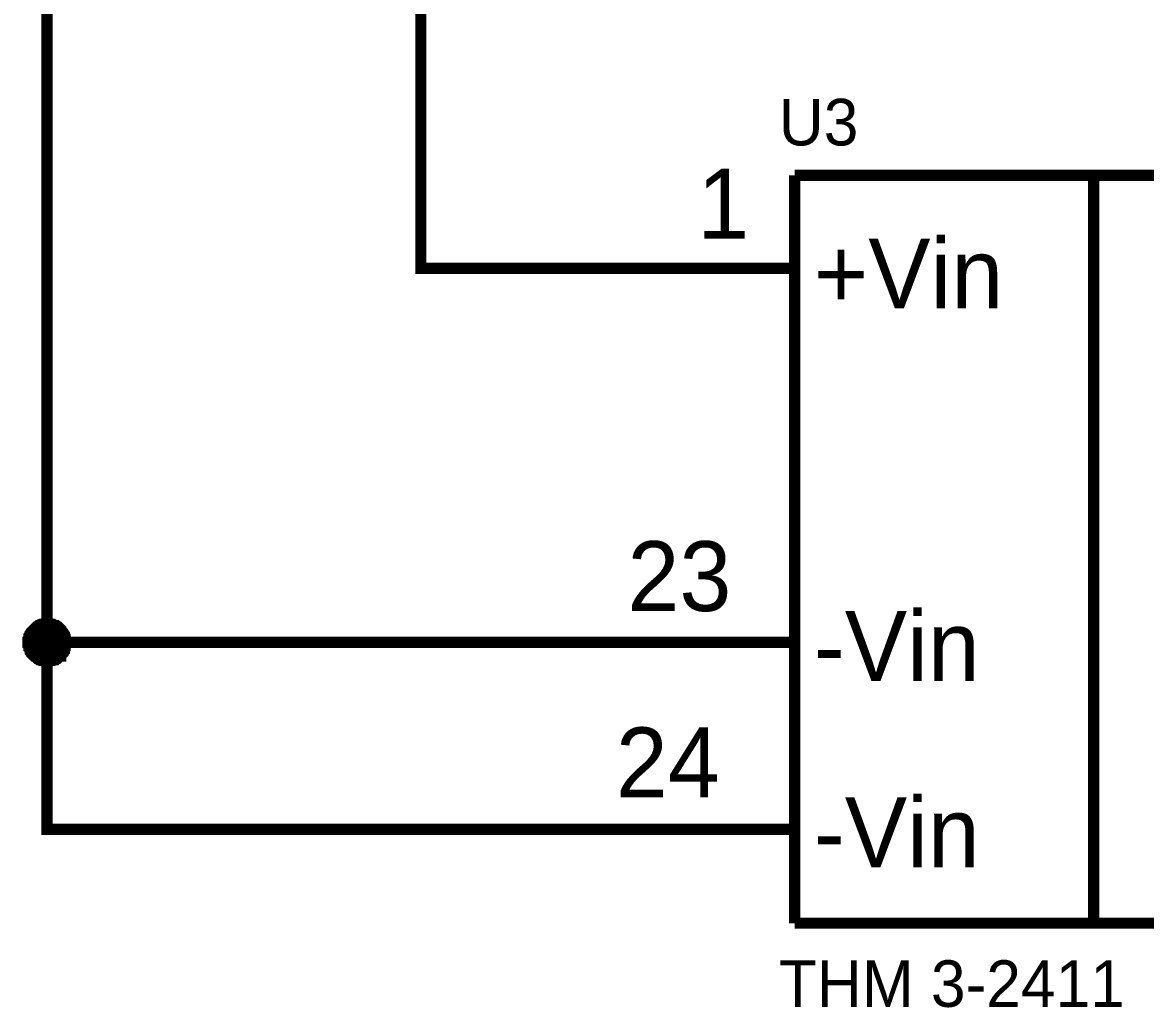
# Model space of a CAD drawing. Header units: millimetres. Extents: x 0 to 567, y 0 to 399.
# Drawn here: x 69.41 to 99.44, y 97.73 to 124.07 of the extents above; entities that cross this region are included whole.
import ezdxf

# ---------------------------------------------------------------- set-up
doc = ezdxf.new("R2010")
doc.units = ezdxf.units.MM
doc.layers.add('Sheet', color=255, linetype='Continuous')

msp = doc.modelspace()

# ---------------------------------------------------------------- linework, layer by layer
at = {"layer": 'Sheet'}
for points, const_width in [([(80.061, 147.5), (80.061, 117.498), (85.06, 117.498)], 0.3), ([(70.063, 132.499), (70.063, 107.497), (70.063, 102.497), (85.06, 102.497)], 0.3), ([(90.059, 119.988), (90.059, 99.987)], 0.3), ([(115.054, 119.988), (90.059, 119.988)], 0.3), ([(98.054, 119.988), (98.054, 99.987)], 0.3), ([(90.059, 117.498), (85.06, 117.498)], 0.3), ([(69.558, 107.497), (69.558, 107.517), (69.558, 107.555), (69.558, 107.575), (69.577, 107.594), (69.577, 107.614), (69.577, 107.653), (69.597, 107.672), (69.597, 107.692), (69.616, 107.711), (69.616, 107.731), (69.635, 107.75), (69.655, 107.769), (69.655, 107.789), (69.674, 107.808), (69.694, 107.828), (69.713, 107.847), (69.733, 107.867), (69.752, 107.886), (69.772, 107.906), (69.791, 107.906), (69.81, 107.925), (69.83, 107.945), (69.849, 107.945), (69.869, 107.964), (69.888, 107.964), (69.908, 107.983), (69.947, 107.983), (69.966, 107.983), (69.986, 108.003), (70.005, 108.003), (70.044, 108.003), (70.063, 108.003)], 0.3), ([(69.558, 107.497), (69.558, 107.517), (69.558, 107.555), (69.558, 107.575), (69.577, 107.594), (69.577, 107.614), (69.577, 107.653), (69.597, 107.672), (69.597, 107.692), (69.616, 107.711), (69.616, 107.731), (69.635, 107.75), (69.655, 107.769), (69.655, 107.789), (69.674, 107.808), (69.694, 107.828), (69.713, 107.847), (69.733, 107.867), (69.752, 107.886), (69.772, 107.906), (69.791, 107.906), (69.81, 107.925), (69.83, 107.945), (69.849, 107.945), (69.869, 107.964), (69.888, 107.964), (69.908, 107.983), (69.947, 107.983), (69.966, 107.983), (69.986, 108.003), (70.005, 108.003), (70.044, 108.003), (70.063, 108.003)], 0.3), ([(69.558, 107.497), (69.558, 107.517), (69.558, 107.555), (69.558, 107.575), (69.577, 107.594), (69.577, 107.614), (69.577, 107.653), (69.597, 107.672), (69.597, 107.692), (69.616, 107.711), (69.616, 107.731), (69.635, 107.75), (69.655, 107.769), (69.655, 107.789), (69.674, 107.808), (69.694, 107.828), (69.713, 107.847), (69.733, 107.867), (69.752, 107.886), (69.772, 107.906), (69.791, 107.906), (69.81, 107.925), (69.83, 107.945), (69.849, 107.945), (69.869, 107.964), (69.888, 107.964), (69.908, 107.983), (69.947, 107.983), (69.966, 107.983), (69.986, 108.003), (70.005, 108.003), (70.044, 108.003), (70.063, 108.003)], 0.3), ([(69.558, 107.497), (69.558, 107.517), (69.558, 107.555), (69.558, 107.575), (69.577, 107.594), (69.577, 107.614), (69.577, 107.653), (69.597, 107.672), (69.597, 107.692), (69.616, 107.711), (69.616, 107.731), (69.635, 107.75), (69.655, 107.769), (69.655, 107.789), (69.674, 107.808), (69.694, 107.828), (69.713, 107.847), (69.733, 107.867), (69.752, 107.886), (69.772, 107.906), (69.791, 107.906), (69.81, 107.925), (69.83, 107.945), (69.849, 107.945), (69.869, 107.964), (69.888, 107.964), (69.908, 107.983), (69.947, 107.983), (69.966, 107.983), (69.986, 108.003), (70.005, 108.003), (70.044, 108.003), (70.063, 108.003)], 0.3), ([(70.063, 108.003), (70.063, 108.003)], 0.3), ([(70.063, 108.003), (70.083, 108.003), (70.122, 108.003), (70.141, 108.003), (70.161, 107.983), (70.2, 107.983), (70.219, 107.983), (70.238, 107.964), (70.258, 107.964), (70.297, 107.945), (70.316, 107.945), (70.336, 107.925), (70.355, 107.906), (70.375, 107.906), (70.394, 107.886), (70.413, 107.867), (70.433, 107.847), (70.433, 107.828), (70.452, 107.808), (70.472, 107.789), (70.491, 107.769), (70.491, 107.75), (70.511, 107.731), (70.53, 107.711), (70.53, 107.692), (70.53, 107.672), (70.55, 107.653), (70.55, 107.614), (70.55, 107.594), (70.569, 107.575), (70.569, 107.555), (70.569, 107.517), (70.569, 107.497)], 0.3), ([(70.063, 108.003), (70.063, 108.003)], 0.3), ([(70.063, 108.003), (70.083, 108.003), (70.122, 108.003), (70.141, 108.003), (70.161, 107.983), (70.2, 107.983), (70.219, 107.983), (70.238, 107.964), (70.258, 107.964), (70.297, 107.945), (70.316, 107.945), (70.336, 107.925), (70.355, 107.906), (70.375, 107.906), (70.394, 107.886), (70.413, 107.867), (70.433, 107.847), (70.433, 107.828), (70.452, 107.808), (70.472, 107.789), (70.491, 107.769), (70.491, 107.75), (70.511, 107.731), (70.53, 107.711), (70.53, 107.692), (70.53, 107.672), (70.55, 107.653), (70.55, 107.614), (70.55, 107.594), (70.569, 107.575), (70.569, 107.555), (70.569, 107.517), (70.569, 107.497)], 0.3), ([(70.063, 108.003), (70.063, 108.003)], 0.3), ([(70.063, 108.003), (70.083, 108.003), (70.122, 108.003), (70.141, 108.003), (70.161, 107.983), (70.2, 107.983), (70.219, 107.983), (70.238, 107.964), (70.258, 107.964), (70.297, 107.945), (70.316, 107.945), (70.336, 107.925), (70.355, 107.906), (70.375, 107.906), (70.394, 107.886), (70.413, 107.867), (70.433, 107.847), (70.433, 107.828), (70.452, 107.808), (70.472, 107.789), (70.491, 107.769), (70.491, 107.75), (70.511, 107.731), (70.53, 107.711), (70.53, 107.692), (70.53, 107.672), (70.55, 107.653), (70.55, 107.614), (70.55, 107.594), (70.569, 107.575), (70.569, 107.555), (70.569, 107.517), (70.569, 107.497)], 0.3), ([(70.063, 108.003), (70.063, 108.003)], 0.3), ([(70.063, 108.003), (70.083, 108.003), (70.122, 108.003), (70.141, 108.003), (70.161, 107.983), (70.2, 107.983), (70.219, 107.983), (70.238, 107.964), (70.258, 107.964), (70.297, 107.945), (70.316, 107.945), (70.336, 107.925), (70.355, 107.906), (70.375, 107.906), (70.394, 107.886), (70.413, 107.867), (70.433, 107.847), (70.433, 107.828), (70.452, 107.808), (70.472, 107.789), (70.491, 107.769), (70.491, 107.75), (70.511, 107.731), (70.53, 107.711), (70.53, 107.692), (70.53, 107.672), (70.55, 107.653), (70.55, 107.614), (70.55, 107.594), (70.569, 107.575), (70.569, 107.555), (70.569, 107.517), (70.569, 107.497)], 0.3), ([(69.558, 107.497), (69.558, 107.517), (69.558, 107.555), (69.558, 107.575), (69.577, 107.594), (69.577, 107.614), (69.577, 107.653), (69.597, 107.672), (69.597, 107.692), (69.616, 107.711), (69.616, 107.731), (69.635, 107.75), (69.655, 107.769), (69.655, 107.789), (69.674, 107.808), (69.694, 107.828), (69.713, 107.847), (69.733, 107.867), (69.752, 107.886), (69.772, 107.906), (69.791, 107.906), (69.81, 107.925), (69.83, 107.945), (69.849, 107.945), (69.869, 107.964), (69.888, 107.964), (69.908, 107.983), (69.947, 107.983), (69.966, 107.983), (69.986, 108.003), (70.005, 108.003), (70.044, 108.003), (70.063, 108.003)], 0.0991), ([(69.558, 107.497), (69.558, 107.517), (69.558, 107.555), (69.558, 107.575), (69.577, 107.594), (69.577, 107.614), (69.577, 107.653), (69.597, 107.672), (69.597, 107.692), (69.616, 107.711), (69.616, 107.731), (69.635, 107.75), (69.655, 107.769), (69.655, 107.789), (69.674, 107.808), (69.694, 107.828), (69.713, 107.847), (69.733, 107.867), (69.752, 107.886), (69.772, 107.906), (69.791, 107.906), (69.81, 107.925), (69.83, 107.945), (69.849, 107.945), (69.869, 107.964), (69.888, 107.964), (69.908, 107.983), (69.947, 107.983), (69.966, 107.983), (69.986, 108.003), (70.005, 108.003), (70.044, 108.003), (70.063, 108.003)], 0.0991), ([(69.558, 107.497), (69.558, 107.517), (69.558, 107.555), (69.558, 107.575), (69.577, 107.594), (69.577, 107.614), (69.577, 107.653), (69.597, 107.672), (69.597, 107.692), (69.616, 107.711), (69.616, 107.731), (69.635, 107.75), (69.655, 107.769), (69.655, 107.789), (69.674, 107.808), (69.694, 107.828), (69.713, 107.847), (69.733, 107.867), (69.752, 107.886), (69.772, 107.906), (69.791, 107.906), (69.81, 107.925), (69.83, 107.945), (69.849, 107.945), (69.869, 107.964), (69.888, 107.964), (69.908, 107.983), (69.947, 107.983), (69.966, 107.983), (69.986, 108.003), (70.005, 108.003), (70.044, 108.003), (70.063, 108.003)], 0.0991), ([(69.558, 107.497), (69.558, 107.517), (69.558, 107.555), (69.558, 107.575), (69.577, 107.594), (69.577, 107.614), (69.577, 107.653), (69.597, 107.672), (69.597, 107.692), (69.616, 107.711), (69.616, 107.731), (69.635, 107.75), (69.655, 107.769), (69.655, 107.789), (69.674, 107.808), (69.694, 107.828), (69.713, 107.847), (69.733, 107.867), (69.752, 107.886), (69.772, 107.906), (69.791, 107.906), (69.81, 107.925), (69.83, 107.945), (69.849, 107.945), (69.869, 107.964), (69.888, 107.964), (69.908, 107.983), (69.947, 107.983), (69.966, 107.983), (69.986, 108.003), (70.005, 108.003), (70.044, 108.003), (70.063, 108.003)], 0.0991), ([(70.063, 108.003), (70.063, 108.003)], 0.0991), ([(70.063, 108.003), (70.083, 108.003), (70.122, 108.003), (70.141, 108.003), (70.161, 107.983), (70.2, 107.983), (70.219, 107.983), (70.238, 107.964), (70.258, 107.964), (70.297, 107.945), (70.316, 107.945), (70.336, 107.925), (70.355, 107.906), (70.375, 107.906), (70.394, 107.886), (70.413, 107.867), (70.433, 107.847), (70.433, 107.828), (70.452, 107.808), (70.472, 107.789), (70.491, 107.769), (70.491, 107.75), (70.511, 107.731), (70.53, 107.711), (70.53, 107.692), (70.53, 107.672), (70.55, 107.653), (70.55, 107.614), (70.55, 107.594), (70.569, 107.575), (70.569, 107.555), (70.569, 107.517), (70.569, 107.497)], 0.0991), ([(70.063, 108.003), (70.063, 108.003)], 0.0991), ([(70.063, 108.003), (70.083, 108.003), (70.122, 108.003), (70.141, 108.003), (70.161, 107.983), (70.2, 107.983), (70.219, 107.983), (70.238, 107.964), (70.258, 107.964), (70.297, 107.945), (70.316, 107.945), (70.336, 107.925), (70.355, 107.906), (70.375, 107.906), (70.394, 107.886), (70.413, 107.867), (70.433, 107.847), (70.433, 107.828), (70.452, 107.808), (70.472, 107.789), (70.491, 107.769), (70.491, 107.75), (70.511, 107.731), (70.53, 107.711), (70.53, 107.692), (70.53, 107.672), (70.55, 107.653), (70.55, 107.614), (70.55, 107.594), (70.569, 107.575), (70.569, 107.555), (70.569, 107.517), (70.569, 107.497)], 0.0991), ([(70.063, 108.003), (70.063, 108.003)], 0.0991), ([(70.063, 108.003), (70.083, 108.003), (70.122, 108.003), (70.141, 108.003), (70.161, 107.983), (70.2, 107.983), (70.219, 107.983), (70.238, 107.964), (70.258, 107.964), (70.297, 107.945), (70.316, 107.945), (70.336, 107.925), (70.355, 107.906), (70.375, 107.906), (70.394, 107.886), (70.413, 107.867), (70.433, 107.847), (70.433, 107.828), (70.452, 107.808), (70.472, 107.789), (70.491, 107.769), (70.491, 107.75), (70.511, 107.731), (70.53, 107.711), (70.53, 107.692), (70.53, 107.672), (70.55, 107.653), (70.55, 107.614), (70.55, 107.594), (70.569, 107.575), (70.569, 107.555), (70.569, 107.517), (70.569, 107.497)], 0.0991), ([(70.063, 108.003), (70.063, 108.003)], 0.0991), ([(70.063, 108.003), (70.083, 108.003), (70.122, 108.003), (70.141, 108.003), (70.161, 107.983), (70.2, 107.983), (70.219, 107.983), (70.238, 107.964), (70.258, 107.964), (70.297, 107.945), (70.316, 107.945), (70.336, 107.925), (70.355, 107.906), (70.375, 107.906), (70.394, 107.886), (70.413, 107.867), (70.433, 107.847), (70.433, 107.828), (70.452, 107.808), (70.472, 107.789), (70.491, 107.769), (70.491, 107.75), (70.511, 107.731), (70.53, 107.711), (70.53, 107.692), (70.53, 107.672), (70.55, 107.653), (70.55, 107.614), (70.55, 107.594), (70.569, 107.575), (70.569, 107.555), (70.569, 107.517), (70.569, 107.497)], 0.0991), ([(70.063, 106.991), (70.044, 106.991), (70.005, 106.991), (69.986, 106.991), (69.966, 107.011), (69.947, 107.011), (69.908, 107.011), (69.888, 107.03), (69.869, 107.03), (69.849, 107.03), (69.83, 107.05), (69.81, 107.069), (69.791, 107.069), (69.772, 107.088), (69.752, 107.108), (69.733, 107.127), (69.713, 107.127), (69.694, 107.147), (69.674, 107.166), (69.655, 107.186), (69.655, 107.205), (69.635, 107.225), (69.616, 107.244), (69.616, 107.264), (69.597, 107.302), (69.597, 107.322), (69.577, 107.341), (69.577, 107.361), (69.577, 107.4), (69.558, 107.419), (69.558, 107.439), (69.558, 107.478), (69.558, 107.497)], 0.3), ([(69.558, 107.497), (69.558, 107.497)], 0.3), ([(70.063, 106.991), (70.044, 106.991), (70.005, 106.991), (69.986, 106.991), (69.966, 107.011), (69.947, 107.011), (69.908, 107.011), (69.888, 107.03), (69.869, 107.03), (69.849, 107.03), (69.83, 107.05), (69.81, 107.069), (69.791, 107.069), (69.772, 107.088), (69.752, 107.108), (69.733, 107.127), (69.713, 107.127), (69.694, 107.147), (69.674, 107.166), (69.655, 107.186), (69.655, 107.205), (69.635, 107.225), (69.616, 107.244), (69.616, 107.264), (69.597, 107.302), (69.597, 107.322), (69.577, 107.341), (69.577, 107.361), (69.577, 107.4), (69.558, 107.419), (69.558, 107.439), (69.558, 107.478), (69.558, 107.497)], 0.3), ([(69.558, 107.497), (69.558, 107.497)], 0.3), ([(70.063, 106.991), (70.044, 106.991), (70.005, 106.991), (69.986, 106.991), (69.966, 107.011), (69.947, 107.011), (69.908, 107.011), (69.888, 107.03), (69.869, 107.03), (69.849, 107.03), (69.83, 107.05), (69.81, 107.069), (69.791, 107.069), (69.772, 107.088), (69.752, 107.108), (69.733, 107.127), (69.713, 107.127), (69.694, 107.147), (69.674, 107.166), (69.655, 107.186), (69.655, 107.205), (69.635, 107.225), (69.616, 107.244), (69.616, 107.264), (69.597, 107.302), (69.597, 107.322), (69.577, 107.341), (69.577, 107.361), (69.577, 107.4), (69.558, 107.419), (69.558, 107.439), (69.558, 107.478), (69.558, 107.497)], 0.3), ([(69.558, 107.497), (69.558, 107.497)], 0.3), ([(70.063, 106.991), (70.044, 106.991), (70.005, 106.991), (69.986, 106.991), (69.966, 107.011), (69.947, 107.011), (69.908, 107.011), (69.888, 107.03), (69.869, 107.03), (69.849, 107.03), (69.83, 107.05), (69.81, 107.069), (69.791, 107.069), (69.772, 107.088), (69.752, 107.108), (69.733, 107.127), (69.713, 107.127), (69.694, 107.147), (69.674, 107.166), (69.655, 107.186), (69.655, 107.205), (69.635, 107.225), (69.616, 107.244), (69.616, 107.264), (69.597, 107.302), (69.597, 107.322), (69.577, 107.341), (69.577, 107.361), (69.577, 107.4), (69.558, 107.419), (69.558, 107.439), (69.558, 107.478), (69.558, 107.497)], 0.3), ([(69.558, 107.497), (69.558, 107.497)], 0.3), ([(70.063, 106.991), (70.044, 106.991), (70.005, 106.991), (69.986, 106.991), (69.966, 107.011), (69.947, 107.011), (69.908, 107.011), (69.888, 107.03), (69.869, 107.03), (69.849, 107.03), (69.83, 107.05), (69.81, 107.069), (69.791, 107.069), (69.772, 107.088), (69.752, 107.108), (69.733, 107.127), (69.713, 107.127), (69.694, 107.147), (69.674, 107.166), (69.655, 107.186), (69.655, 107.205), (69.635, 107.225), (69.616, 107.244), (69.616, 107.264), (69.597, 107.302), (69.597, 107.322), (69.577, 107.341), (69.577, 107.361), (69.577, 107.4), (69.558, 107.419), (69.558, 107.439), (69.558, 107.478), (69.558, 107.497)], 0.0991), ([(69.558, 107.497), (69.558, 107.497)], 0.0991), ([(70.063, 106.991), (70.044, 106.991), (70.005, 106.991), (69.986, 106.991), (69.966, 107.011), (69.947, 107.011), (69.908, 107.011), (69.888, 107.03), (69.869, 107.03), (69.849, 107.03), (69.83, 107.05), (69.81, 107.069), (69.791, 107.069), (69.772, 107.088), (69.752, 107.108), (69.733, 107.127), (69.713, 107.127), (69.694, 107.147), (69.674, 107.166), (69.655, 107.186), (69.655, 107.205), (69.635, 107.225), (69.616, 107.244), (69.616, 107.264), (69.597, 107.302), (69.597, 107.322), (69.577, 107.341), (69.577, 107.361), (69.577, 107.4), (69.558, 107.419), (69.558, 107.439), (69.558, 107.478), (69.558, 107.497)], 0.0991), ([(69.558, 107.497), (69.558, 107.497)], 0.0991), ([(70.063, 106.991), (70.044, 106.991), (70.005, 106.991), (69.986, 106.991), (69.966, 107.011), (69.947, 107.011), (69.908, 107.011), (69.888, 107.03), (69.869, 107.03), (69.849, 107.03), (69.83, 107.05), (69.81, 107.069), (69.791, 107.069), (69.772, 107.088), (69.752, 107.108), (69.733, 107.127), (69.713, 107.127), (69.694, 107.147), (69.674, 107.166), (69.655, 107.186), (69.655, 107.205), (69.635, 107.225), (69.616, 107.244), (69.616, 107.264), (69.597, 107.302), (69.597, 107.322), (69.577, 107.341), (69.577, 107.361), (69.577, 107.4), (69.558, 107.419), (69.558, 107.439), (69.558, 107.478), (69.558, 107.497)], 0.0991), ([(69.558, 107.497), (69.558, 107.497)], 0.0991), ([(70.063, 106.991), (70.044, 106.991), (70.005, 106.991), (69.986, 106.991), (69.966, 107.011), (69.947, 107.011), (69.908, 107.011), (69.888, 107.03), (69.869, 107.03), (69.849, 107.03), (69.83, 107.05), (69.81, 107.069), (69.791, 107.069), (69.772, 107.088), (69.752, 107.108), (69.733, 107.127), (69.713, 107.127), (69.694, 107.147), (69.674, 107.166), (69.655, 107.186), (69.655, 107.205), (69.635, 107.225), (69.616, 107.244), (69.616, 107.264), (69.597, 107.302), (69.597, 107.322), (69.577, 107.341), (69.577, 107.361), (69.577, 107.4), (69.558, 107.419), (69.558, 107.439), (69.558, 107.478), (69.558, 107.497)], 0.0991), ([(69.558, 107.497), (69.558, 107.497)], 0.0991), ([(70.569, 107.497), (70.569, 107.478), (70.569, 107.439), (70.569, 107.419), (70.55, 107.4), (70.55, 107.361), (70.55, 107.341), (70.53, 107.322), (70.53, 107.302), (70.53, 107.264), (70.511, 107.244), (70.491, 107.225), (70.491, 107.205), (70.472, 107.186), (70.452, 107.166), (70.433, 107.147), (70.433, 107.127), (70.413, 107.127), (70.394, 107.108), (70.375, 107.088), (70.355, 107.069), (70.336, 107.069), (70.316, 107.05), (70.297, 107.03), (70.258, 107.03), (70.238, 107.03), (70.219, 107.011), (70.2, 107.011), (70.161, 107.011), (70.141, 106.991), (70.122, 106.991), (70.083, 106.991), (70.063, 106.991)], 0.3), ([(85.06, 107.497), (70.063, 107.497)], 0.3), ([(70.569, 107.497), (70.569, 107.478), (70.569, 107.439), (70.569, 107.419), (70.55, 107.4), (70.55, 107.361), (70.55, 107.341), (70.53, 107.322), (70.53, 107.302), (70.53, 107.264), (70.511, 107.244), (70.491, 107.225), (70.491, 107.205), (70.472, 107.186), (70.452, 107.166), (70.433, 107.147), (70.433, 107.127), (70.413, 107.127), (70.394, 107.108), (70.375, 107.088), (70.355, 107.069), (70.336, 107.069), (70.316, 107.05), (70.297, 107.03), (70.258, 107.03), (70.238, 107.03), (70.219, 107.011), (70.2, 107.011), (70.161, 107.011), (70.141, 106.991), (70.122, 106.991), (70.083, 106.991), (70.063, 106.991)], 0.3), ([(70.569, 107.497), (70.569, 107.478), (70.569, 107.439), (70.569, 107.419), (70.55, 107.4), (70.55, 107.361), (70.55, 107.341), (70.53, 107.322), (70.53, 107.302), (70.53, 107.264), (70.511, 107.244), (70.491, 107.225), (70.491, 107.205), (70.472, 107.186), (70.452, 107.166), (70.433, 107.147), (70.433, 107.127), (70.413, 107.127), (70.394, 107.108), (70.375, 107.088), (70.355, 107.069), (70.336, 107.069), (70.316, 107.05), (70.297, 107.03), (70.258, 107.03), (70.238, 107.03), (70.219, 107.011), (70.2, 107.011), (70.161, 107.011), (70.141, 106.991), (70.122, 106.991), (70.083, 106.991), (70.063, 106.991)], 0.3), ([(70.569, 107.497), (70.569, 107.478), (70.569, 107.439), (70.569, 107.419), (70.55, 107.4), (70.55, 107.361), (70.55, 107.341), (70.53, 107.322), (70.53, 107.302), (70.53, 107.264), (70.511, 107.244), (70.491, 107.225), (70.491, 107.205), (70.472, 107.186), (70.452, 107.166), (70.433, 107.147), (70.433, 107.127), (70.413, 107.127), (70.394, 107.108), (70.375, 107.088), (70.355, 107.069), (70.336, 107.069), (70.316, 107.05), (70.297, 107.03), (70.258, 107.03), (70.238, 107.03), (70.219, 107.011), (70.2, 107.011), (70.161, 107.011), (70.141, 106.991), (70.122, 106.991), (70.083, 106.991), (70.063, 106.991)], 0.3), ([(70.569, 107.497), (70.569, 107.478), (70.569, 107.439), (70.569, 107.419), (70.55, 107.4), (70.55, 107.361), (70.55, 107.341), (70.53, 107.322), (70.53, 107.302), (70.53, 107.264), (70.511, 107.244), (70.491, 107.225), (70.491, 107.205), (70.472, 107.186), (70.452, 107.166), (70.433, 107.147), (70.433, 107.127), (70.413, 107.127), (70.394, 107.108), (70.375, 107.088), (70.355, 107.069), (70.336, 107.069), (70.316, 107.05), (70.297, 107.03), (70.258, 107.03), (70.238, 107.03), (70.219, 107.011), (70.2, 107.011), (70.161, 107.011), (70.141, 106.991), (70.122, 106.991), (70.083, 106.991), (70.063, 106.991)], 0.0991), ([(70.569, 107.497), (70.569, 107.478), (70.569, 107.439), (70.569, 107.419), (70.55, 107.4), (70.55, 107.361), (70.55, 107.341), (70.53, 107.322), (70.53, 107.302), (70.53, 107.264), (70.511, 107.244), (70.491, 107.225), (70.491, 107.205), (70.472, 107.186), (70.452, 107.166), (70.433, 107.147), (70.433, 107.127), (70.413, 107.127), (70.394, 107.108), (70.375, 107.088), (70.355, 107.069), (70.336, 107.069), (70.316, 107.05), (70.297, 107.03), (70.258, 107.03), (70.238, 107.03), (70.219, 107.011), (70.2, 107.011), (70.161, 107.011), (70.141, 106.991), (70.122, 106.991), (70.083, 106.991), (70.063, 106.991)], 0.0991), ([(70.569, 107.497), (70.569, 107.478), (70.569, 107.439), (70.569, 107.419), (70.55, 107.4), (70.55, 107.361), (70.55, 107.341), (70.53, 107.322), (70.53, 107.302), (70.53, 107.264), (70.511, 107.244), (70.491, 107.225), (70.491, 107.205), (70.472, 107.186), (70.452, 107.166), (70.433, 107.147), (70.433, 107.127), (70.413, 107.127), (70.394, 107.108), (70.375, 107.088), (70.355, 107.069), (70.336, 107.069), (70.316, 107.05), (70.297, 107.03), (70.258, 107.03), (70.238, 107.03), (70.219, 107.011), (70.2, 107.011), (70.161, 107.011), (70.141, 106.991), (70.122, 106.991), (70.083, 106.991), (70.063, 106.991)], 0.0991), ([(70.569, 107.497), (70.569, 107.478), (70.569, 107.439), (70.569, 107.419), (70.55, 107.4), (70.55, 107.361), (70.55, 107.341), (70.53, 107.322), (70.53, 107.302), (70.53, 107.264), (70.511, 107.244), (70.491, 107.225), (70.491, 107.205), (70.472, 107.186), (70.452, 107.166), (70.433, 107.147), (70.433, 107.127), (70.413, 107.127), (70.394, 107.108), (70.375, 107.088), (70.355, 107.069), (70.336, 107.069), (70.316, 107.05), (70.297, 107.03), (70.258, 107.03), (70.238, 107.03), (70.219, 107.011), (70.2, 107.011), (70.161, 107.011), (70.141, 106.991), (70.122, 106.991), (70.083, 106.991), (70.063, 106.991)], 0.0991), ([(70.569, 107.497), (70.569, 107.497), (70.569, 107.497), (70.569, 107.497), (70.569, 107.497), (70.569, 107.497), (70.569, 107.497), (70.569, 107.497), (70.569, 107.497), (70.569, 107.497), (70.569, 107.497), (70.569, 107.497), (70.569, 107.497), (70.569, 107.497), (70.569, 107.497), (70.569, 107.497), (70.569, 107.497), (70.569, 107.497), (70.569, 107.497), (70.569, 107.497), (70.569, 107.497), (70.569, 107.497), (70.569, 107.497), (70.569, 107.497), (70.569, 107.497), (70.569, 107.497), (70.569, 107.497), (70.569, 107.497), (70.569, 107.497), (70.569, 107.497), (70.569, 107.497), (70.569, 107.497), (70.569, 107.497)], 0.3), ([(70.569, 107.497), (70.569, 107.497)], 0.3), ([(70.569, 107.497), (70.569, 107.497), (70.569, 107.497), (70.569, 107.497), (70.569, 107.497), (70.569, 107.497), (70.569, 107.497), (70.569, 107.497), (70.569, 107.497), (70.569, 107.497), (70.569, 107.497), (70.569, 107.497), (70.569, 107.497), (70.569, 107.497), (70.569, 107.497), (70.569, 107.497), (70.569, 107.497), (70.569, 107.497), (70.569, 107.497), (70.569, 107.497), (70.569, 107.497), (70.569, 107.497), (70.569, 107.497), (70.569, 107.497), (70.569, 107.497), (70.569, 107.497), (70.569, 107.497), (70.569, 107.497), (70.569, 107.497), (70.569, 107.497), (70.569, 107.497), (70.569, 107.497), (70.569, 107.497)], 0.3), ([(70.569, 107.497), (70.569, 107.497)], 0.3), ([(70.569, 107.497), (70.569, 107.497), (70.569, 107.497), (70.569, 107.497), (70.569, 107.497), (70.569, 107.497), (70.569, 107.497), (70.569, 107.497), (70.569, 107.497), (70.569, 107.497), (70.569, 107.497), (70.569, 107.497), (70.569, 107.497), (70.569, 107.497), (70.569, 107.497), (70.569, 107.497), (70.569, 107.497), (70.569, 107.497), (70.569, 107.497), (70.569, 107.497), (70.569, 107.497), (70.569, 107.497), (70.569, 107.497), (70.569, 107.497), (70.569, 107.497), (70.569, 107.497), (70.569, 107.497), (70.569, 107.497), (70.569, 107.497), (70.569, 107.497), (70.569, 107.497), (70.569, 107.497), (70.569, 107.497)], 0.3), ([(70.569, 107.497), (70.569, 107.497)], 0.3), ([(70.569, 107.497), (70.569, 107.497), (70.569, 107.497), (70.569, 107.497), (70.569, 107.497), (70.569, 107.497), (70.569, 107.497), (70.569, 107.497), (70.569, 107.497), (70.569, 107.497), (70.569, 107.497), (70.569, 107.497), (70.569, 107.497), (70.569, 107.497), (70.569, 107.497), (70.569, 107.497), (70.569, 107.497), (70.569, 107.497), (70.569, 107.497), (70.569, 107.497), (70.569, 107.497), (70.569, 107.497), (70.569, 107.497), (70.569, 107.497), (70.569, 107.497), (70.569, 107.497), (70.569, 107.497), (70.569, 107.497), (70.569, 107.497), (70.569, 107.497), (70.569, 107.497), (70.569, 107.497), (70.569, 107.497)], 0.3), ([(70.569, 107.497), (70.569, 107.497)], 0.3), ([(70.569, 107.497), (70.569, 107.497), (70.569, 107.497), (70.569, 107.497), (70.569, 107.497), (70.569, 107.497), (70.569, 107.497), (70.569, 107.497), (70.569, 107.497), (70.569, 107.497), (70.569, 107.497), (70.569, 107.497), (70.569, 107.497), (70.569, 107.497), (70.569, 107.497), (70.569, 107.497), (70.569, 107.497), (70.569, 107.497), (70.569, 107.497), (70.569, 107.497), (70.569, 107.497), (70.569, 107.497), (70.569, 107.497), (70.569, 107.497), (70.569, 107.497), (70.569, 107.497), (70.569, 107.497), (70.569, 107.497), (70.569, 107.497), (70.569, 107.497), (70.569, 107.497), (70.569, 107.497), (70.569, 107.497)], 0.0991), ([(70.569, 107.497), (70.569, 107.497)], 0.0991), ([(70.569, 107.497), (70.569, 107.497), (70.569, 107.497), (70.569, 107.497), (70.569, 107.497), (70.569, 107.497), (70.569, 107.497), (70.569, 107.497), (70.569, 107.497), (70.569, 107.497), (70.569, 107.497), (70.569, 107.497), (70.569, 107.497), (70.569, 107.497), (70.569, 107.497), (70.569, 107.497), (70.569, 107.497), (70.569, 107.497), (70.569, 107.497), (70.569, 107.497), (70.569, 107.497), (70.569, 107.497), (70.569, 107.497), (70.569, 107.497), (70.569, 107.497), (70.569, 107.497), (70.569, 107.497), (70.569, 107.497), (70.569, 107.497), (70.569, 107.497), (70.569, 107.497), (70.569, 107.497), (70.569, 107.497)], 0.0991), ([(70.569, 107.497), (70.569, 107.497)], 0.0991), ([(70.569, 107.497), (70.569, 107.497), (70.569, 107.497), (70.569, 107.497), (70.569, 107.497), (70.569, 107.497), (70.569, 107.497), (70.569, 107.497), (70.569, 107.497), (70.569, 107.497), (70.569, 107.497), (70.569, 107.497), (70.569, 107.497), (70.569, 107.497), (70.569, 107.497), (70.569, 107.497), (70.569, 107.497), (70.569, 107.497), (70.569, 107.497), (70.569, 107.497), (70.569, 107.497), (70.569, 107.497), (70.569, 107.497), (70.569, 107.497), (70.569, 107.497), (70.569, 107.497), (70.569, 107.497), (70.569, 107.497), (70.569, 107.497), (70.569, 107.497), (70.569, 107.497), (70.569, 107.497), (70.569, 107.497)], 0.0991), ([(70.569, 107.497), (70.569, 107.497)], 0.0991), ([(70.569, 107.497), (70.569, 107.497), (70.569, 107.497), (70.569, 107.497), (70.569, 107.497), (70.569, 107.497), (70.569, 107.497), (70.569, 107.497), (70.569, 107.497), (70.569, 107.497), (70.569, 107.497), (70.569, 107.497), (70.569, 107.497), (70.569, 107.497), (70.569, 107.497), (70.569, 107.497), (70.569, 107.497), (70.569, 107.497), (70.569, 107.497), (70.569, 107.497), (70.569, 107.497), (70.569, 107.497), (70.569, 107.497), (70.569, 107.497), (70.569, 107.497), (70.569, 107.497), (70.569, 107.497), (70.569, 107.497), (70.569, 107.497), (70.569, 107.497), (70.569, 107.497), (70.569, 107.497), (70.569, 107.497)], 0.0991), ([(70.569, 107.497), (70.569, 107.497)], 0.0991), ([(90.059, 107.497), (85.06, 107.497)], 0.3), ([(90.059, 102.497), (85.06, 102.497)], 0.3), ([(90.059, 99.987), (115.054, 99.987)], 0.3)]:
    msp.add_lwpolyline(points, dxfattribs=dict(at, const_width=const_width))
at = {"layer": 'Sheet', "const_width": 0.508}
msp.add_lwpolyline([(69.746, 107.5, 1), (70.254, 107.5, 1)], format="xyb", close=True, dxfattribs=at)

# ---------------------------------------------------------------- texts
at = {"layer": 'Sheet'}
for s, height, p in [('U3', 1.2452, (89.631, 120.786)), ('1', 1.868, (87.453, 118.295)), ('+Vin', 1.8678, (90.565, 116.428)), ('23', 1.8678, (85.585, 108.334)), ('-Vin', 1.8678, (90.565, 106.466)), ('24', 1.8678, (85.274, 103.353)), ('-Vin', 1.8678, (90.565, 101.485)), ('THM 3-2411', 1.2452, (89.631, 97.749))]:
    msp.add_text(s, height=height, dxfattribs=at).set_placement(p)

doc.saveas('drawing.dxf')
